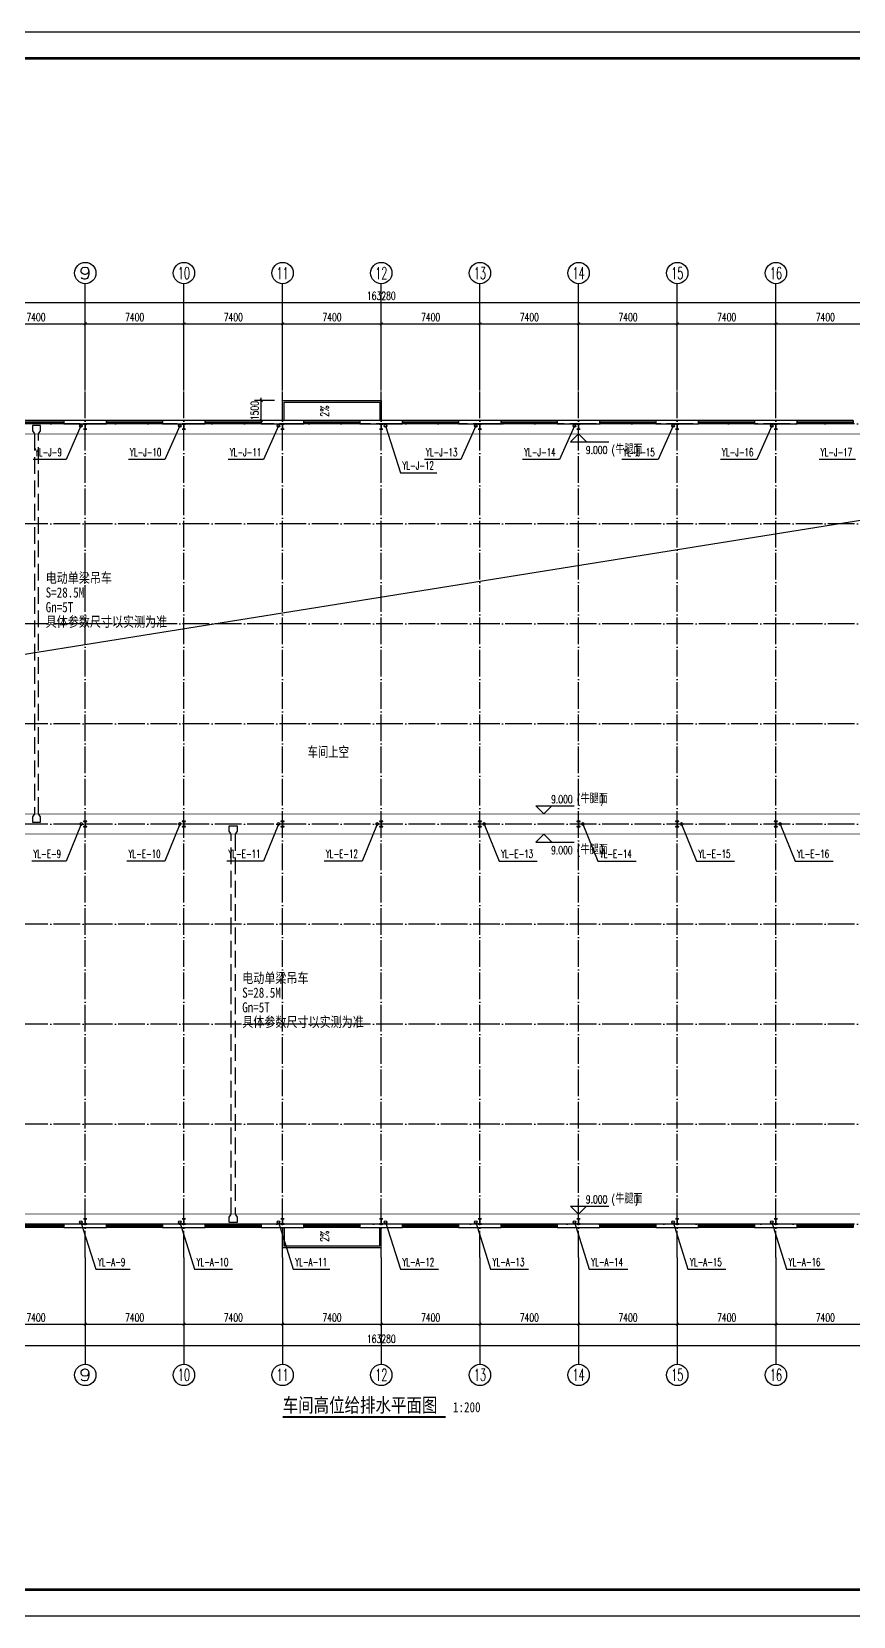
# Model space of a CAD drawing. Extents: x 12811826 to 27008858, y -1172757 to 50528.
# Drawn here: x 13401565 to 13463185, y -442843 to -324043 of the extents above; entities that cross this region are included whole.
import ezdxf
from ezdxf.enums import TextEntityAlignment as Align

# ---------------------------------------------------------------- set-up
doc = ezdxf.new("R2010")
doc.units = 0
doc.header["$LTSCALE"] = 1000
doc.header["$MEASUREMENT"] = 0
doc.linetypes.add('DASH', pattern=[0.35, 0.25, -0.1])
doc.linetypes.add('DOTE', pattern=[2.42, 2, -0.2, 0.02, -0.2])
for name, color, linetype in [('AXIS', 3, 'Continuous'), ('AXIS_TEXT', 7, 'Continuous'), ('COLUMN', 2, 'Continuous'), ('DIM_ELEV', 3, 'Continuous'), ('DIM_SYMB', 3, 'Continuous'), ('DIM_雨水', 3, 'Continuous'), ('DOTE', 8, 'DOTE'), ('PUB_DIM', 3, 'Continuous'), ('PUB_TEXT', 7, 'Continuous'), ('TK', 4, 'Continuous'), ('TWT_TEXT', 7, 'Continuous'), ('VPIPE-雨水', 4, 'Continuous'), ('WALL-PARAPET', 6, 'Continuous'), ('WINDOW', 4, 'Continuous')]:
    doc.layers.add(name, color=color, linetype=linetype)
doc.styles.add('_TCH_AXIS', font='COMPLEX', dxfattribs={"bigfont": 'GBCBIG'})
doc.styles.add('_TCH_DIM', font='SIMPLEX', dxfattribs={"bigfont": 'GBCBIG'})
doc.styles.add('_TCH_DIM_T3', font='SIMPLEX', dxfattribs={"width": 0.705882, "bigfont": 'GBCBIG'})
doc.styles.add('_TWT_SERIAL', font='COMPLEX', dxfattribs={"width": 0.8, "height": 3, "bigfont": 'HZTXT'})
doc.styles.add('COMPLEX', font='COMPLEX')
doc.styles.add('TK-LG-B', font='', dxfattribs={"width": 0.75})
doc.styles.add('YAYA', font='', dxfattribs={"width": 0.8, "height": 1})
doc.styles.add('宋体', font='', dxfattribs={"width": 0.8})
doc.styles.get('TK-LG-B').set_extended_font_data('SimSun')
doc.styles.get('YAYA').set_extended_font_data('SimSun')
doc.styles.get('宋体').set_extended_font_data('SimSun')
doc.dimstyles.new('_TCH_ARCH&&200', dxfattribs={"dimtxt": 595, "dimasz": 200, "dimexe": 500, "dimexo": 600, "dimgap": 200, "dimtad": 1, "dimdec": 0, "dimzin": 0, "dimdsep": 46, "dimtxsty": '_TCH_DIM_T3', "dimblk": 'ARCHTICK', "dimcen": 0.09, "dimclrt": 7, "dimazin": 2, "dimtfac": 1, "dimtdec": 0, "dimtix": 1, "dimtmove": 2, "dimatfit": 3, "dimfxl": 0, "dimtolj": 1, "dimtzin": 0, "dimarcsym": 0})

# ---------------------------------------------------------------- blocks, each defined once
blk = doc.blocks.new('A$C797E1D2B')
at = {"layer": 'COLUMN'}
h = blk.add_hatch(color=256, dxfattribs=at)
h.paths.add_polyline_path([(125, 400), (250, 400), (250, 388), (130, 388), (130, 200), (125, 200)])
h.paths.add_polyline_path([(0, 400), (125, 400), (125, 200), (120, 200), (120, 388), (0, 388)])
h.paths.add_polyline_path([(0, 12), (120, 12), (120, 200), (125, 200), (125, 0), (0, 0)])
h.paths.add_polyline_path([(125, 200), (130, 200), (130, 12), (250, 12), (250, 0), (125, 0)])
blk.add_lwpolyline([(250, 0), (250, 12), (130, 12), (130, 388), (250, 388), (250, 400), (0, 400), (0, 388), (120, 388), (120, 12), (0, 12), (0, 0)], close=True, dxfattribs=at)
blk = doc.blocks.new('GeYuanFrame_31537473', base_point=(20.09, 4.53))
at = {"layer": 'TK'}
blk.add_lwpolyline([(20.09, 4.53), (20.09, 598.53), (1071.09, 598.53), (1071.09, 4.53)], close=True, dxfattribs=at)
at = {"layer": 'TK', "const_width": 1}
blk.add_lwpolyline([(45.09, 588.53), (1061.09, 588.53), (1061.09, 14.53), (45.09, 14.53)], close=True, dxfattribs=at)
blk = doc.blocks.new('$TCHSYS$WIN2D')
for p, q in [((-0.5, 0.5), (0.5, 0.5)), ((-0.5, 0.5), (-0.5, -0.5)), ((0.5, 0.5), (0.5, -0.5)), ((0.5, 0.167), (-0.5, 0.167)), ((0.5, -0.167), (-0.5, -0.167)), ((-0.5, -0.5), (0.5, -0.5))]:
    blk.add_line(p, q)
blk = doc.blocks.new('_AXISO')
blk.add_circle((0, 0), 0.5)
at = {"layer": 'AXIS_TEXT', "style": 'COMPLEX', "width": 1.041667}
blk.add_attdef('A', text='', height=0.56, dxfattribs=at).set_placement((-0.25, -0.28), (0.25, -0.28), align=Align.FIT)
blk = doc.blocks.new('_ArchTick')
at = {"color": 0, "linetype": 'ByBlock', "const_width": 0.4}
blk.add_lwpolyline([(-0.5, -0.5), (0.5, 0.5)], dxfattribs=at)
blk = doc.blocks.new('*D210')
at = {"layer": 'AXIS', "color": 0, "lineweight": -2}
for p, q in [((13346145, -416543), (13346145, -423043)), ((13509425, -416543), (13509425, -423043)), ((13346145, -422543), (13509425, -422543))]:
    blk.add_line(p, q, dxfattribs=at)
at = {"layer": 'Defpoints', "color": 0}
for p in [(13346145, -415943), (13509425, -415943), (13509425, -422543)]:
    blk.add_point(p, dxfattribs=at)
at = {"layer": 'AXIS', "color": 0, "lineweight": -2, "xscale": 200, "yscale": 200, "zscale": 200, "rotation": 180}
blk.add_blockref('_ArchTick', (13346145, -422543), dxfattribs=at)
at = {"layer": 'AXIS', "color": 0, "lineweight": -2, "xscale": 200, "yscale": 200, "zscale": 200}
blk.add_blockref('_ArchTick', (13509425, -422543), dxfattribs=at)
at = {"layer": 'AXIS', "color": 7, "insert": (13427785, -422046), "char_height": 595, "attachment_point": 5, "style": '_TCH_DIM_T3'}
blk.add_mtext('\\A1;163280', dxfattribs=at)
blk = doc.blocks.new('*D219')
at = {"layer": 'AXIS', "color": 0, "lineweight": -2}
for p, q in [((13398185, -416543), (13398185, -421443)), ((13405585, -416543), (13405585, -421443)), ((13398185, -420943), (13405585, -420943))]:
    blk.add_line(p, q, dxfattribs=at)
at = {"layer": 'Defpoints', "color": 0}
for p in [(13398185, -415943), (13405585, -415943), (13405585, -420943)]:
    blk.add_point(p, dxfattribs=at)
at = {"layer": 'AXIS', "color": 0, "lineweight": -2, "xscale": 200, "yscale": 200, "zscale": 200, "rotation": 180}
blk.add_blockref('_ArchTick', (13398185, -420943), dxfattribs=at)
at = {"layer": 'AXIS', "color": 0, "lineweight": -2, "xscale": 200, "yscale": 200, "zscale": 200}
blk.add_blockref('_ArchTick', (13405585, -420943), dxfattribs=at)
at = {"layer": 'AXIS', "color": 7, "insert": (13401885, -420446), "char_height": 595, "attachment_point": 5, "style": '_TCH_DIM_T3'}
blk.add_mtext('\\A1;7400', dxfattribs=at)
blk = doc.blocks.new('*D220')
at = {"layer": 'AXIS', "color": 0, "lineweight": -2}
for p, q in [((13405585, -416543), (13405585, -421443)), ((13412985, -416543), (13412985, -421443)), ((13405585, -420943), (13412985, -420943))]:
    blk.add_line(p, q, dxfattribs=at)
at = {"layer": 'Defpoints', "color": 0}
for p in [(13405585, -415943), (13412985, -415943), (13412985, -420943)]:
    blk.add_point(p, dxfattribs=at)
at = {"layer": 'AXIS', "color": 0, "lineweight": -2, "xscale": 200, "yscale": 200, "zscale": 200, "rotation": 180}
blk.add_blockref('_ArchTick', (13405585, -420943), dxfattribs=at)
at = {"layer": 'AXIS', "color": 0, "lineweight": -2, "xscale": 200, "yscale": 200, "zscale": 200}
blk.add_blockref('_ArchTick', (13412985, -420943), dxfattribs=at)
at = {"layer": 'AXIS', "color": 7, "insert": (13409285, -420446), "char_height": 595, "attachment_point": 5, "style": '_TCH_DIM_T3'}
blk.add_mtext('\\A1;7400', dxfattribs=at)
blk = doc.blocks.new('*D221')
at = {"layer": 'AXIS', "color": 0, "lineweight": -2}
for p, q in [((13412985, -416543), (13412985, -421443)), ((13420385, -416543), (13420385, -421443)), ((13412985, -420943), (13420385, -420943))]:
    blk.add_line(p, q, dxfattribs=at)
at = {"layer": 'Defpoints', "color": 0}
for p in [(13412985, -415943), (13420385, -415943), (13420385, -420943)]:
    blk.add_point(p, dxfattribs=at)
at = {"layer": 'AXIS', "color": 0, "lineweight": -2, "xscale": 200, "yscale": 200, "zscale": 200, "rotation": 180}
blk.add_blockref('_ArchTick', (13412985, -420943), dxfattribs=at)
at = {"layer": 'AXIS', "color": 0, "lineweight": -2, "xscale": 200, "yscale": 200, "zscale": 200}
blk.add_blockref('_ArchTick', (13420385, -420943), dxfattribs=at)
at = {"layer": 'AXIS', "color": 7, "insert": (13416685, -420446), "char_height": 595, "attachment_point": 5, "style": '_TCH_DIM_T3'}
blk.add_mtext('\\A1;7400', dxfattribs=at)
blk = doc.blocks.new('*D222')
at = {"layer": 'AXIS', "color": 0, "lineweight": -2}
for p, q in [((13420385, -416543), (13420385, -421443)), ((13427785, -416543), (13427785, -421443)), ((13420385, -420943), (13427785, -420943))]:
    blk.add_line(p, q, dxfattribs=at)
at = {"layer": 'Defpoints', "color": 0}
for p in [(13420385, -415943), (13427785, -415943), (13427785, -420943)]:
    blk.add_point(p, dxfattribs=at)
at = {"layer": 'AXIS', "color": 0, "lineweight": -2, "xscale": 200, "yscale": 200, "zscale": 200, "rotation": 180}
blk.add_blockref('_ArchTick', (13420385, -420943), dxfattribs=at)
at = {"layer": 'AXIS', "color": 0, "lineweight": -2, "xscale": 200, "yscale": 200, "zscale": 200}
blk.add_blockref('_ArchTick', (13427785, -420943), dxfattribs=at)
at = {"layer": 'AXIS', "color": 7, "insert": (13424085, -420446), "char_height": 595, "attachment_point": 5, "style": '_TCH_DIM_T3'}
blk.add_mtext('\\A1;7400', dxfattribs=at)
blk = doc.blocks.new('*D223')
at = {"layer": 'AXIS', "color": 0, "lineweight": -2}
for p, q in [((13427785, -416543), (13427785, -421443)), ((13435185, -416543), (13435185, -421443)), ((13427785, -420943), (13435185, -420943))]:
    blk.add_line(p, q, dxfattribs=at)
at = {"layer": 'Defpoints', "color": 0}
for p in [(13427785, -415943), (13435185, -415943), (13435185, -420943)]:
    blk.add_point(p, dxfattribs=at)
at = {"layer": 'AXIS', "color": 0, "lineweight": -2, "xscale": 200, "yscale": 200, "zscale": 200, "rotation": 180}
blk.add_blockref('_ArchTick', (13427785, -420943), dxfattribs=at)
at = {"layer": 'AXIS', "color": 0, "lineweight": -2, "xscale": 200, "yscale": 200, "zscale": 200}
blk.add_blockref('_ArchTick', (13435185, -420943), dxfattribs=at)
at = {"layer": 'AXIS', "color": 7, "insert": (13431485, -420446), "char_height": 595, "attachment_point": 5, "style": '_TCH_DIM_T3'}
blk.add_mtext('\\A1;7400', dxfattribs=at)
blk = doc.blocks.new('*D224')
at = {"layer": 'AXIS', "color": 0, "lineweight": -2}
for p, q in [((13435185, -416543), (13435185, -421443)), ((13442585, -416543), (13442585, -421443)), ((13435185, -420943), (13442585, -420943))]:
    blk.add_line(p, q, dxfattribs=at)
at = {"layer": 'Defpoints', "color": 0}
for p in [(13435185, -415943), (13442585, -415943), (13442585, -420943)]:
    blk.add_point(p, dxfattribs=at)
at = {"layer": 'AXIS', "color": 0, "lineweight": -2, "xscale": 200, "yscale": 200, "zscale": 200, "rotation": 180}
blk.add_blockref('_ArchTick', (13435185, -420943), dxfattribs=at)
at = {"layer": 'AXIS', "color": 0, "lineweight": -2, "xscale": 200, "yscale": 200, "zscale": 200}
blk.add_blockref('_ArchTick', (13442585, -420943), dxfattribs=at)
at = {"layer": 'AXIS', "color": 7, "insert": (13438885, -420446), "char_height": 595, "attachment_point": 5, "style": '_TCH_DIM_T3'}
blk.add_mtext('\\A1;7400', dxfattribs=at)
blk = doc.blocks.new('*D225')
at = {"layer": 'AXIS', "color": 0, "lineweight": -2}
for p, q in [((13442585, -416543), (13442585, -421443)), ((13449985, -416543), (13449985, -421443)), ((13442585, -420943), (13449985, -420943))]:
    blk.add_line(p, q, dxfattribs=at)
at = {"layer": 'Defpoints', "color": 0}
for p in [(13442585, -415943), (13449985, -415943), (13449985, -420943)]:
    blk.add_point(p, dxfattribs=at)
at = {"layer": 'AXIS', "color": 0, "lineweight": -2, "xscale": 200, "yscale": 200, "zscale": 200, "rotation": 180}
blk.add_blockref('_ArchTick', (13442585, -420943), dxfattribs=at)
at = {"layer": 'AXIS', "color": 0, "lineweight": -2, "xscale": 200, "yscale": 200, "zscale": 200}
blk.add_blockref('_ArchTick', (13449985, -420943), dxfattribs=at)
at = {"layer": 'AXIS', "color": 7, "insert": (13446285, -420446), "char_height": 595, "attachment_point": 5, "style": '_TCH_DIM_T3'}
blk.add_mtext('\\A1;7400', dxfattribs=at)
blk = doc.blocks.new('*D226')
at = {"layer": 'AXIS', "color": 0, "lineweight": -2}
for p, q in [((13449985, -416543), (13449985, -421443)), ((13457385, -416543), (13457385, -421443)), ((13449985, -420943), (13457385, -420943))]:
    blk.add_line(p, q, dxfattribs=at)
at = {"layer": 'Defpoints', "color": 0}
for p in [(13449985, -415943), (13457385, -415943), (13457385, -420943)]:
    blk.add_point(p, dxfattribs=at)
at = {"layer": 'AXIS', "color": 0, "lineweight": -2, "xscale": 200, "yscale": 200, "zscale": 200, "rotation": 180}
blk.add_blockref('_ArchTick', (13449985, -420943), dxfattribs=at)
at = {"layer": 'AXIS', "color": 0, "lineweight": -2, "xscale": 200, "yscale": 200, "zscale": 200}
blk.add_blockref('_ArchTick', (13457385, -420943), dxfattribs=at)
at = {"layer": 'AXIS', "color": 7, "insert": (13453685, -420446), "char_height": 595, "attachment_point": 5, "style": '_TCH_DIM_T3'}
blk.add_mtext('\\A1;7400', dxfattribs=at)
blk = doc.blocks.new('*D227')
at = {"layer": 'AXIS', "color": 0, "lineweight": -2}
for p, q in [((13457385, -416543), (13457385, -421443)), ((13464785, -416543), (13464785, -421443)), ((13457385, -420943), (13464785, -420943))]:
    blk.add_line(p, q, dxfattribs=at)
at = {"layer": 'Defpoints', "color": 0}
for p in [(13457385, -415943), (13464785, -415943), (13464785, -420943)]:
    blk.add_point(p, dxfattribs=at)
at = {"layer": 'AXIS', "color": 0, "lineweight": -2, "xscale": 200, "yscale": 200, "zscale": 200, "rotation": 180}
blk.add_blockref('_ArchTick', (13457385, -420943), dxfattribs=at)
at = {"layer": 'AXIS', "color": 0, "lineweight": -2, "xscale": 200, "yscale": 200, "zscale": 200}
blk.add_blockref('_ArchTick', (13464785, -420943), dxfattribs=at)
at = {"layer": 'AXIS', "color": 7, "insert": (13461085, -420446), "char_height": 595, "attachment_point": 5, "style": '_TCH_DIM_T3'}
blk.add_mtext('\\A1;7400', dxfattribs=at)
blk = doc.blocks.new('*D246')
at = {"layer": 'AXIS', "color": 0, "lineweight": -2}
for p, q in [((13346145, -350343), (13346145, -343843)), ((13346145, -344343), (13509425, -344343)), ((13509425, -350343), (13509425, -343843))]:
    blk.add_line(p, q, dxfattribs=at)
at = {"layer": 'Defpoints', "color": 0}
for p in [(13509425, -344343), (13346145, -350943), (13509425, -350943)]:
    blk.add_point(p, dxfattribs=at)
at = {"layer": 'AXIS', "color": 0, "lineweight": -2, "xscale": 200, "yscale": 200, "zscale": 200, "rotation": 180}
blk.add_blockref('_ArchTick', (13346145, -344343), dxfattribs=at)
at = {"layer": 'AXIS', "color": 0, "lineweight": -2, "xscale": 200, "yscale": 200, "zscale": 200}
blk.add_blockref('_ArchTick', (13509425, -344343), dxfattribs=at)
at = {"layer": 'AXIS', "color": 7, "insert": (13427785, -343846), "char_height": 595, "attachment_point": 5, "style": '_TCH_DIM_T3'}
blk.add_mtext('\\A1;163280', dxfattribs=at)
blk = doc.blocks.new('*D255')
at = {"layer": 'AXIS', "color": 0, "lineweight": -2}
for p, q in [((13398185, -350343), (13398185, -345443)), ((13405585, -350343), (13405585, -345443)), ((13398185, -345943), (13405585, -345943))]:
    blk.add_line(p, q, dxfattribs=at)
at = {"layer": 'Defpoints', "color": 0}
for p in [(13405585, -345943), (13398185, -350943), (13405585, -350943)]:
    blk.add_point(p, dxfattribs=at)
at = {"layer": 'AXIS', "color": 0, "lineweight": -2, "xscale": 200, "yscale": 200, "zscale": 200, "rotation": 180}
blk.add_blockref('_ArchTick', (13398185, -345943), dxfattribs=at)
at = {"layer": 'AXIS', "color": 0, "lineweight": -2, "xscale": 200, "yscale": 200, "zscale": 200}
blk.add_blockref('_ArchTick', (13405585, -345943), dxfattribs=at)
at = {"layer": 'AXIS', "color": 7, "insert": (13401885, -345446), "char_height": 595, "attachment_point": 5, "style": '_TCH_DIM_T3'}
blk.add_mtext('\\A1;7400', dxfattribs=at)
blk = doc.blocks.new('*D256')
at = {"layer": 'AXIS', "color": 0, "lineweight": -2}
for p, q in [((13405585, -350343), (13405585, -345443)), ((13412985, -350343), (13412985, -345443)), ((13405585, -345943), (13412985, -345943))]:
    blk.add_line(p, q, dxfattribs=at)
at = {"layer": 'Defpoints', "color": 0}
for p in [(13412985, -345943), (13405585, -350943), (13412985, -350943)]:
    blk.add_point(p, dxfattribs=at)
at = {"layer": 'AXIS', "color": 0, "lineweight": -2, "xscale": 200, "yscale": 200, "zscale": 200, "rotation": 180}
blk.add_blockref('_ArchTick', (13405585, -345943), dxfattribs=at)
at = {"layer": 'AXIS', "color": 0, "lineweight": -2, "xscale": 200, "yscale": 200, "zscale": 200}
blk.add_blockref('_ArchTick', (13412985, -345943), dxfattribs=at)
at = {"layer": 'AXIS', "color": 7, "insert": (13409285, -345446), "char_height": 595, "attachment_point": 5, "style": '_TCH_DIM_T3'}
blk.add_mtext('\\A1;7400', dxfattribs=at)
blk = doc.blocks.new('*D257')
at = {"layer": 'AXIS', "color": 0, "lineweight": -2}
for p, q in [((13412985, -350343), (13412985, -345443)), ((13420385, -350343), (13420385, -345443)), ((13412985, -345943), (13420385, -345943))]:
    blk.add_line(p, q, dxfattribs=at)
at = {"layer": 'Defpoints', "color": 0}
for p in [(13420385, -345943), (13412985, -350943), (13420385, -350943)]:
    blk.add_point(p, dxfattribs=at)
at = {"layer": 'AXIS', "color": 0, "lineweight": -2, "xscale": 200, "yscale": 200, "zscale": 200, "rotation": 180}
blk.add_blockref('_ArchTick', (13412985, -345943), dxfattribs=at)
at = {"layer": 'AXIS', "color": 0, "lineweight": -2, "xscale": 200, "yscale": 200, "zscale": 200}
blk.add_blockref('_ArchTick', (13420385, -345943), dxfattribs=at)
at = {"layer": 'AXIS', "color": 7, "insert": (13416685, -345446), "char_height": 595, "attachment_point": 5, "style": '_TCH_DIM_T3'}
blk.add_mtext('\\A1;7400', dxfattribs=at)
blk = doc.blocks.new('*D258')
at = {"layer": 'AXIS', "color": 0, "lineweight": -2}
for p, q in [((13420385, -350343), (13420385, -345443)), ((13427785, -350343), (13427785, -345443)), ((13420385, -345943), (13427785, -345943))]:
    blk.add_line(p, q, dxfattribs=at)
at = {"layer": 'Defpoints', "color": 0}
for p in [(13427785, -345943), (13420385, -350943), (13427785, -350943)]:
    blk.add_point(p, dxfattribs=at)
at = {"layer": 'AXIS', "color": 0, "lineweight": -2, "xscale": 200, "yscale": 200, "zscale": 200, "rotation": 180}
blk.add_blockref('_ArchTick', (13420385, -345943), dxfattribs=at)
at = {"layer": 'AXIS', "color": 0, "lineweight": -2, "xscale": 200, "yscale": 200, "zscale": 200}
blk.add_blockref('_ArchTick', (13427785, -345943), dxfattribs=at)
at = {"layer": 'AXIS', "color": 7, "insert": (13424085, -345446), "char_height": 595, "attachment_point": 5, "style": '_TCH_DIM_T3'}
blk.add_mtext('\\A1;7400', dxfattribs=at)
blk = doc.blocks.new('*D259')
at = {"layer": 'AXIS', "color": 0, "lineweight": -2}
for p, q in [((13427785, -350343), (13427785, -345443)), ((13435185, -350343), (13435185, -345443)), ((13427785, -345943), (13435185, -345943))]:
    blk.add_line(p, q, dxfattribs=at)
at = {"layer": 'Defpoints', "color": 0}
for p in [(13435185, -345943), (13427785, -350943), (13435185, -350943)]:
    blk.add_point(p, dxfattribs=at)
at = {"layer": 'AXIS', "color": 0, "lineweight": -2, "xscale": 200, "yscale": 200, "zscale": 200, "rotation": 180}
blk.add_blockref('_ArchTick', (13427785, -345943), dxfattribs=at)
at = {"layer": 'AXIS', "color": 0, "lineweight": -2, "xscale": 200, "yscale": 200, "zscale": 200}
blk.add_blockref('_ArchTick', (13435185, -345943), dxfattribs=at)
at = {"layer": 'AXIS', "color": 7, "insert": (13431485, -345446), "char_height": 595, "attachment_point": 5, "style": '_TCH_DIM_T3'}
blk.add_mtext('\\A1;7400', dxfattribs=at)
blk = doc.blocks.new('*D260')
at = {"layer": 'AXIS', "color": 0, "lineweight": -2}
for p, q in [((13435185, -350343), (13435185, -345443)), ((13442585, -350343), (13442585, -345443)), ((13435185, -345943), (13442585, -345943))]:
    blk.add_line(p, q, dxfattribs=at)
at = {"layer": 'Defpoints', "color": 0}
for p in [(13442585, -345943), (13435185, -350943), (13442585, -350943)]:
    blk.add_point(p, dxfattribs=at)
at = {"layer": 'AXIS', "color": 0, "lineweight": -2, "xscale": 200, "yscale": 200, "zscale": 200, "rotation": 180}
blk.add_blockref('_ArchTick', (13435185, -345943), dxfattribs=at)
at = {"layer": 'AXIS', "color": 0, "lineweight": -2, "xscale": 200, "yscale": 200, "zscale": 200}
blk.add_blockref('_ArchTick', (13442585, -345943), dxfattribs=at)
at = {"layer": 'AXIS', "color": 7, "insert": (13438885, -345446), "char_height": 595, "attachment_point": 5, "style": '_TCH_DIM_T3'}
blk.add_mtext('\\A1;7400', dxfattribs=at)
blk = doc.blocks.new('*D261')
at = {"layer": 'AXIS', "color": 0, "lineweight": -2}
for p, q in [((13442585, -350343), (13442585, -345443)), ((13449985, -350343), (13449985, -345443)), ((13442585, -345943), (13449985, -345943))]:
    blk.add_line(p, q, dxfattribs=at)
at = {"layer": 'Defpoints', "color": 0}
for p in [(13449985, -345943), (13442585, -350943), (13449985, -350943)]:
    blk.add_point(p, dxfattribs=at)
at = {"layer": 'AXIS', "color": 0, "lineweight": -2, "xscale": 200, "yscale": 200, "zscale": 200, "rotation": 180}
blk.add_blockref('_ArchTick', (13442585, -345943), dxfattribs=at)
at = {"layer": 'AXIS', "color": 0, "lineweight": -2, "xscale": 200, "yscale": 200, "zscale": 200}
blk.add_blockref('_ArchTick', (13449985, -345943), dxfattribs=at)
at = {"layer": 'AXIS', "color": 7, "insert": (13446285, -345446), "char_height": 595, "attachment_point": 5, "style": '_TCH_DIM_T3'}
blk.add_mtext('\\A1;7400', dxfattribs=at)
blk = doc.blocks.new('*D262')
at = {"layer": 'AXIS', "color": 0, "lineweight": -2}
for p, q in [((13449985, -350343), (13449985, -345443)), ((13457385, -350343), (13457385, -345443)), ((13449985, -345943), (13457385, -345943))]:
    blk.add_line(p, q, dxfattribs=at)
at = {"layer": 'Defpoints', "color": 0}
for p in [(13457385, -345943), (13449985, -350943), (13457385, -350943)]:
    blk.add_point(p, dxfattribs=at)
at = {"layer": 'AXIS', "color": 0, "lineweight": -2, "xscale": 200, "yscale": 200, "zscale": 200, "rotation": 180}
blk.add_blockref('_ArchTick', (13449985, -345943), dxfattribs=at)
at = {"layer": 'AXIS', "color": 0, "lineweight": -2, "xscale": 200, "yscale": 200, "zscale": 200}
blk.add_blockref('_ArchTick', (13457385, -345943), dxfattribs=at)
at = {"layer": 'AXIS', "color": 7, "insert": (13453685, -345446), "char_height": 595, "attachment_point": 5, "style": '_TCH_DIM_T3'}
blk.add_mtext('\\A1;7400', dxfattribs=at)
blk = doc.blocks.new('*D263')
at = {"layer": 'AXIS', "color": 0, "lineweight": -2}
for p, q in [((13457385, -350343), (13457385, -345443)), ((13464785, -350343), (13464785, -345443)), ((13457385, -345943), (13464785, -345943))]:
    blk.add_line(p, q, dxfattribs=at)
at = {"layer": 'Defpoints', "color": 0}
for p in [(13464785, -345943), (13457385, -350943), (13464785, -350943)]:
    blk.add_point(p, dxfattribs=at)
at = {"layer": 'AXIS', "color": 0, "lineweight": -2, "xscale": 200, "yscale": 200, "zscale": 200, "rotation": 180}
blk.add_blockref('_ArchTick', (13457385, -345943), dxfattribs=at)
at = {"layer": 'AXIS', "color": 0, "lineweight": -2, "xscale": 200, "yscale": 200, "zscale": 200}
blk.add_blockref('_ArchTick', (13464785, -345943), dxfattribs=at)
at = {"layer": 'AXIS', "color": 7, "insert": (13461085, -345446), "char_height": 595, "attachment_point": 5, "style": '_TCH_DIM_T3'}
blk.add_mtext('\\A1;7400', dxfattribs=at)
blk = doc.blocks.new('*D362')
at = {"layer": 'Defpoints', "color": 0}
for p in [(13418785, -351703), (13420385, -351703), (13420385, -353203)]:
    blk.add_point(p, dxfattribs=at)
at = {"layer": 'PUB_DIM', "color": 0, "lineweight": -2}
for p, q in [((13418785, -351703), (13418785, -351503)), ((13419785, -351703), (13418285, -351703)), ((13418785, -353203), (13418785, -351703)), ((13419785, -353203), (13418285, -353203)), ((13418785, -353203), (13418785, -353403))]:
    blk.add_line(p, q, dxfattribs=at)
at = {"layer": 'PUB_DIM', "color": 0, "lineweight": -2, "xscale": 200, "yscale": 200, "zscale": 200}
for p, rotation in [((13418785, -351703), 270), ((13418785, -353203), 90)]:
    blk.add_blockref('_ArchTick', p, dxfattribs=dict(at, rotation=rotation))
at = {"layer": 'PUB_DIM', "color": 7, "insert": (13418287, -352453), "char_height": 595, "attachment_point": 5, "rotation": 90, "style": '_TCH_DIM_T3'}
blk.add_mtext('\\A1;1500', dxfattribs=at)

msp = doc.modelspace()

# ---------------------------------------------------------------- linework, layer by layer
at = {"ltscale": 0.5}
for points in [[(13420384.8, -353203.1), (13420384.8, -351703.1), (13427784.8, -351703.1), (13427784.8, -353203.1)], [(13420504.8, -353203.1), (13420504.8, -351823.1), (13427664.8, -351823.1), (13427664.8, -353203.1)], [(13420384.8, -413683.1), (13420384.8, -415183.1), (13427784.8, -415183.1), (13427784.8, -413683.1)], [(13420504.8, -413683.1), (13420504.8, -415063.1), (13427664.8, -415063.1), (13427664.8, -413683.1)]]:
    msp.add_lwpolyline(points, dxfattribs=at)
at = {"color": 8, "ltscale": 0.5}
msp.add_lwpolyline([(13508934.8, -353443.1), (13368584.8, -375943.1), (13346384.8, -413043.1)], dxfattribs=at)
at = {"color": 8, "linetype": 'DASH', "ltscale": 5}
for points in [[(13402073, -354193.1), (13402223, -353977.4), (13402223, -353577.4), (13401623, -353577.4), (13401623, -353977.4), (13401773, -354193.1), (13401773, -382693.1), (13401623, -382908.7), (13401623, -383308.7), (13402223, -383308.7), (13402223, -382908.7), (13402073, -382693.1)], [(13416813.7, -412693.1), (13416963.7, -412908.7), (13416963.7, -413308.7), (13416363.7, -413308.7), (13416363.7, -412908.7), (13416513.7, -412693.1), (13416513.7, -384193.1), (13416363.7, -383977.4), (13416363.7, -383577.4), (13416963.7, -383577.4), (13416963.7, -383977.4), (13416813.7, -384193.1)]]:
    msp.add_lwpolyline(points, close=True, dxfattribs=at)
at = {"color": 8, "linetype": 'DASH', "ltscale": 2, "const_width": 50}
for points in [[(13509184.8, -354193.1), (13346384.8, -354193.1)], [(13509184.8, -382693.1), (13346384.8, -382693.1)], [(13509184.8, -384193.1), (13346384.8, -384193.1)], [(13509184.8, -412693.1), (13346384.8, -412693.1)]]:
    msp.add_lwpolyline(points, dxfattribs=at)
at = {"layer": 'AXIS'}
for p, q in [((13405584.8, -350943.1), (13405584.8, -342943.1)), ((13412984.8, -350943.1), (13412984.8, -342943.1)), ((13420384.8, -350943.1), (13420384.8, -342943.1)), ((13427784.8, -350943.1), (13427784.8, -342943.1)), ((13435184.8, -350943.1), (13435184.8, -342943.1)), ((13442584.8, -350943.1), (13442584.8, -342943.1)), ((13449984.8, -350943.1), (13449984.8, -342943.1)), ((13457384.8, -350943.1), (13457384.8, -342943.1)), ((13405584.8, -415943.1), (13405584.8, -423943.1)), ((13412984.8, -415943.1), (13412984.8, -423943.1)), ((13420384.8, -415943.1), (13420384.8, -423943.1)), ((13427784.8, -415943.1), (13427784.8, -423943.1)), ((13435184.8, -415943.1), (13435184.8, -423943.1)), ((13442584.8, -415943.1), (13442584.8, -423943.1)), ((13449984.8, -415943.1), (13449984.8, -423943.1)), ((13457384.8, -415943.1), (13457384.8, -423943.1))]:
    msp.add_line(p, q, dxfattribs=at)
at = {"layer": 'DIM_ELEV'}
for p, q in [((13442584.8, -354193.1), (13441984.8, -354793.1)), ((13441984.8, -354793.1), (13444861.8, -354793.1)), ((13442584.8, -354193.1), (13443184.8, -354793.1)), ((13439980.9, -382693.1), (13439380.9, -382093.1)), ((13439380.9, -382093.1), (13442257.9, -382093.1)), ((13439980.9, -382693.1), (13440580.9, -382093.1)), ((13439980.9, -384193.1), (13439380.9, -384793.1)), ((13439380.9, -384793.1), (13442257.9, -384793.1)), ((13439980.9, -384193.1), (13440580.9, -384793.1)), ((13442584.8, -412693.1), (13441984.8, -412093.1)), ((13441984.8, -412093.1), (13444861.8, -412093.1)), ((13442584.8, -412693.1), (13443184.8, -412093.1))]:
    msp.add_line(p, q, dxfattribs=at)
at = {"layer": 'DIM_SYMB'}
for points in [[(13424084.8, -353063.1, 0, 0, 0), (13424084.8, -352413.1, 120, 0, 0), (13424084.8, -351963.1, 0, 0, 0)], [(13424084.8, -413823.1, 0, 0, 0), (13424084.8, -414473.1, 120, 0, 0), (13424084.8, -414923.1, 0, 0, 0)]]:
    msp.add_lwpolyline(points, format="xyseb", dxfattribs=at)
at = {"layer": 'DIM_SYMB', "const_width": 140}
msp.add_lwpolyline([(13420387, -427893.4), (13432604.2, -427893.4)], dxfattribs=at)
at = {"layer": 'DIM_雨水'}
for p, q in [((13405263.7, -353587.1), (13404153.6, -356115.5)), ((13412665.3, -353587.1), (13411555.2, -356115.5)), ((13420065.3, -353587.1), (13418955.2, -356115.5)), ((13428104.4, -353587.1), (13429214.5, -357109.3)), ((13434865.3, -353587.1), (13433755.2, -356115.5)), ((13442265.3, -353587.1), (13441155.2, -356115.5)), ((13449665.3, -353587.1), (13448555.2, -356115.5)), ((13457065.3, -353587.1), (13455955.2, -356115.5)), ((13404153.6, -356115.5), (13401683.3, -356115.5)), ((13411555.2, -356115.5), (13408814.4, -356115.5)), ((13418955.2, -356115.5), (13416305, -356115.5)), ((13433755.2, -356115.5), (13431014.4, -356115.5)), ((13441155.2, -356115.5), (13438378, -356115.5)), ((13448555.2, -356115.5), (13445814.4, -356115.5)), ((13455955.2, -356115.5), (13453214.4, -356115.5)), ((13463355.2, -356115.5), (13460614.4, -356115.5)), ((13429214.5, -357109.3), (13431955.3, -357109.3)), ((13405265.3, -383443.1, 3000), (13404155.2, -386220.2, 3000)), ((13412665.3, -383443.1), (13411555.2, -386220.2)), ((13420065.3, -383443.1), (13418955.2, -386220.2)), ((13427465.3, -383443.1), (13426355.2, -386220.2)), ((13435504.4, -383443.1), (13436614.5, -386220.2)), ((13442904.4, -383443.1, 3000), (13444014.5, -386220.2, 3000)), ((13450304.4, -383443.1, 3000), (13451414.5, -386220.2, 3000)), ((13457704.4, -383443.1, 3000), (13458814.5, -386220.2, 3000)), ((13404155.2, -386220.2, 3000), (13401577.2, -386220.2, 3000)), ((13411555.2, -386220.2), (13408705.2, -386220.2)), ((13418955.2, -386220.2), (13416196.2, -386220.2)), ((13426355.2, -386220.2), (13423505.2, -386220.2)), ((13436614.5, -386220.2), (13439464.5, -386220.2)), ((13444014.5, -386220.2, 3000), (13446901, -386220.2, 3000)), ((13451414.5, -386220.2, 3000), (13454264.5, -386220.2, 3000)), ((13458814.5, -386220.2, 3000), (13461664.5, -386220.2, 3000)), ((13405263.7, -413299, 3000), (13406373.8, -416821.2, 3000)), ((13412665.3, -413299, 3000), (13413775.4, -416821.2, 3000)), ((13420065.3, -413299, 3000), (13421175.4, -416821.2, 3000)), ((13428104.4, -413299, 3000), (13429214.5, -416821.2, 3000)), ((13434865.3, -413299, 3000), (13435975.4, -416821.2, 3000)), ((13442265.3, -413299, 3000), (13443375.4, -416821.2, 3000)), ((13449665.3, -413299, 3000), (13450775.4, -416821.2, 3000)), ((13457065.3, -413299, 3000), (13458175.4, -416821.2, 3000)), ((13406373.8, -416821.2, 3000), (13408951.8, -416821.2, 3000)), ((13413775.4, -416821.2, 3000), (13416625.5, -416821.2, 3000)), ((13421175.4, -416821.2, 3000), (13423934.4, -416821.2, 3000)), ((13429214.5, -416821.2, 3000), (13432064.5, -416821.2, 3000)), ((13435975.4, -416821.2, 3000), (13438825.5, -416821.2, 3000)), ((13443375.4, -416821.2, 3000), (13446262, -416821.2, 3000)), ((13450775.4, -416821.2, 3000), (13453625.5, -416821.2, 3000)), ((13458175.4, -416821.2, 3000), (13461025.5, -416821.2, 3000))]:
    msp.add_line(p, q, dxfattribs=at)
at = {"layer": 'DOTE'}
for p, q in [((13405584.8, -415943.1), (13405584.8, -350943.1)), ((13412984.8, -415943.1), (13412984.8, -350943.1)), ((13420384.8, -415943.1), (13420384.8, -350943.1)), ((13427784.8, -415943.1), (13427784.8, -350943.1)), ((13435184.8, -415943.1), (13435184.8, -350943.1)), ((13442584.8, -415943.1), (13442584.8, -350943.1)), ((13449984.8, -415943.1), (13449984.8, -350943.1)), ((13457384.8, -415943.1), (13457384.8, -350943.1)), ((13511684.8, -353443.1), (13343884.8, -353443.1)), ((13511684.8, -360943.1), (13343884.8, -360943.1)), ((13511684.8, -368443.1), (13343884.8, -368443.1)), ((13511684.8, -375943.1), (13343884.8, -375943.1)), ((13511684.8, -383443.1), (13343884.8, -383443.1)), ((13511684.8, -390943.1), (13343884.8, -390943.1)), ((13511684.8, -398443.1), (13343884.8, -398443.1)), ((13511684.8, -405943.1), (13343884.8, -405943.1)), ((13511684.8, -413443.1), (13343884.8, -413443.1))]:
    msp.add_line(p, q, dxfattribs=at)
at = {"layer": 'VPIPE-雨水', "linetype": 'Continuous'}
for centre in [(13405263.7, -353587.1), (13412665.3, -353587.1), (13420065.3, -353587.1), (13428104.4, -353587.1), (13434865.3, -353587.1), (13442265.3, -353587.1), (13449665.3, -353587.1), (13457065.3, -353587.1), (13405265.3, -383443.1), (13412665.3, -383443.1), (13420065.3, -383443.1), (13427465.3, -383443.1), (13435504.4, -383443.1), (13442904.4, -383443.1), (13450304.4, -383443.1), (13457704.4, -383443.1), (13405263.7, -413299), (13412665.3, -413299), (13420065.3, -413299), (13428104.4, -413299), (13434865.3, -413299), (13442265.3, -413299), (13449665.3, -413299), (13457065.3, -413299)]:
    msp.add_circle(centre, 100, dxfattribs=at)
at = {"layer": 'WALL-PARAPET'}
for p, q in [((13407184.8, -353203.1), (13403984.8, -353203.1)), ((13403984.8, -353203.1), (13403984.8, -353443.1)), ((13403984.8, -353443.1), (13407184.8, -353443.1)), ((13407184.8, -353443.1), (13407184.8, -353203.1)), ((13414584.8, -353203.1), (13411384.8, -353203.1)), ((13411384.8, -353203.1), (13411384.8, -353443.1)), ((13411384.8, -353443.1), (13414584.8, -353443.1)), ((13414584.8, -353443.1), (13414584.8, -353203.1)), ((13421984.8, -353203.1), (13418784.8, -353203.1)), ((13418784.8, -353203.1), (13418784.8, -353443.1)), ((13418784.8, -353443.1), (13421984.8, -353443.1)), ((13421984.8, -353443.1), (13421984.8, -353203.1)), ((13429384.8, -353203.1), (13426184.8, -353203.1)), ((13426184.8, -353203.1), (13426184.8, -353443.1)), ((13426184.8, -353443.1), (13429384.8, -353443.1)), ((13429384.8, -353443.1), (13429384.8, -353203.1)), ((13436784.8, -353203.1), (13433584.8, -353203.1)), ((13433584.8, -353203.1), (13433584.8, -353443.1)), ((13433584.8, -353443.1), (13436784.8, -353443.1)), ((13436784.8, -353443.1), (13436784.8, -353203.1)), ((13444184.8, -353203.1), (13440984.8, -353203.1)), ((13440984.8, -353203.1), (13440984.8, -353443.1)), ((13440984.8, -353443.1), (13444184.8, -353443.1)), ((13444184.8, -353443.1), (13444184.8, -353203.1)), ((13451584.8, -353203.1), (13448384.8, -353203.1)), ((13448384.8, -353203.1), (13448384.8, -353443.1)), ((13448384.8, -353443.1), (13451584.8, -353443.1)), ((13451584.8, -353443.1), (13451584.8, -353203.1)), ((13458984.8, -353203.1), (13455784.8, -353203.1)), ((13455784.8, -353203.1), (13455784.8, -353443.1)), ((13455784.8, -353443.1), (13458984.8, -353443.1)), ((13458984.8, -353443.1), (13458984.8, -353203.1)), ((13407184.8, -413443.1), (13403984.8, -413443.1)), ((13403984.8, -413443.1), (13403984.8, -413683.1)), ((13403984.8, -413683.1), (13407184.8, -413683.1)), ((13407184.8, -413683.1), (13407184.8, -413443.1)), ((13414584.8, -413443.1), (13411384.8, -413443.1)), ((13411384.8, -413443.1), (13411384.8, -413683.1)), ((13411384.8, -413683.1), (13414584.8, -413683.1)), ((13414584.8, -413683.1), (13414584.8, -413443.1)), ((13421984.8, -413443.1), (13418784.8, -413443.1)), ((13418784.8, -413443.1), (13418784.8, -413683.1)), ((13418784.8, -413683.1), (13421984.8, -413683.1)), ((13421984.8, -413683.1), (13421984.8, -413443.1)), ((13429384.8, -413443.1), (13426184.8, -413443.1)), ((13426184.8, -413443.1), (13426184.8, -413683.1)), ((13426184.8, -413683.1), (13429384.8, -413683.1)), ((13429384.8, -413683.1), (13429384.8, -413443.1)), ((13436784.8, -413443.1), (13433584.8, -413443.1)), ((13433584.8, -413443.1), (13433584.8, -413683.1)), ((13433584.8, -413683.1), (13436784.8, -413683.1)), ((13436784.8, -413683.1), (13436784.8, -413443.1)), ((13444184.8, -413443.1), (13440984.8, -413443.1)), ((13440984.8, -413443.1), (13440984.8, -413683.1)), ((13440984.8, -413683.1), (13444184.8, -413683.1)), ((13444184.8, -413683.1), (13444184.8, -413443.1)), ((13451584.8, -413443.1), (13448384.8, -413443.1)), ((13448384.8, -413443.1), (13448384.8, -413683.1)), ((13448384.8, -413683.1), (13451584.8, -413683.1)), ((13451584.8, -413683.1), (13451584.8, -413443.1)), ((13458984.8, -413443.1), (13455784.8, -413443.1)), ((13455784.8, -413443.1), (13455784.8, -413683.1)), ((13455784.8, -413683.1), (13458984.8, -413683.1)), ((13458984.8, -413683.1), (13458984.8, -413443.1))]:
    msp.add_line(p, q, dxfattribs=at)

# ---------------------------------------------------------------- block references
at = {"color": 8, "xscale": 200, "yscale": 200, "zscale": 200}
msp.add_blockref('GeYuanFrame_31537473', (13328184.8, -442843.1), dxfattribs=at)
at = {"rotation": 180}
for p in [(13405709.9, -353443.1), (13413109.9, -353443.1), (13420509.9, -353443.1), (13427909.9, -353443.1), (13435309.9, -353443.1), (13442709.9, -353443.1), (13450109.9, -353443.1), (13457509.9, -353443.1), (13405709.9, -383243.1), (13413109.9, -383243.1), (13420509.9, -383243.1), (13427909.9, -383243.1), (13435309.9, -383243.1), (13442709.9, -383243.1), (13450109.9, -383243.1), (13457509.9, -383243.1), (13405709.9, -413043.1), (13413109.9, -413043.1), (13420509.9, -413043.1), (13427909.9, -413043.1), (13435309.9, -413043.1), (13442709.9, -413043.1), (13450109.9, -413043.1), (13457509.9, -413043.1)]:
    msp.add_blockref('A$C797E1D2B', p, dxfattribs=at)
at = {"layer": 'AXIS'}
ref = msp.add_blockref('_AXISO', (13405584.8, -342143.1), dxfattribs=dict(at, xscale=1600, yscale=1600, zscale=1600))
ref.add_attrib('A', '9', dxfattribs={"layer": 'AXIS_TEXT', "ltscale": 0.5, "height": 905.1, "style": '_TCH_AXIS', "width": 1.5}).set_placement((13405132.3, -342595.6), (13406037.4, -342595.6), align=Align.FIT)
ref = msp.add_blockref('_AXISO', (13412984.8, -342143.1), dxfattribs=dict(at, xscale=1600, yscale=1600, zscale=1600))
ref.add_attrib('A', '10', dxfattribs={"layer": 'AXIS_TEXT', "ltscale": 0.5, "height": 905.1, "style": '_TCH_AXIS', "width": 0.724138}).set_placement((13412532.3, -342595.6), (13413437.4, -342595.6), align=Align.FIT)
ref = msp.add_blockref('_AXISO', (13420384.8, -342143.1), dxfattribs=dict(at, xscale=1600, yscale=1600, zscale=1600))
ref.add_attrib('A', '11', dxfattribs={"layer": 'AXIS_TEXT', "ltscale": 0.5, "height": 905.1, "style": '_TCH_AXIS', "width": 0.875}).set_placement((13419932.3, -342595.6), (13420837.4, -342595.6), align=Align.FIT)
ref = msp.add_blockref('_AXISO', (13427784.8, -342143.1), dxfattribs=dict(at, xscale=1600, yscale=1600, zscale=1600))
ref.add_attrib('A', '12', dxfattribs={"layer": 'AXIS_TEXT', "ltscale": 0.5, "height": 905.1, "style": '_TCH_AXIS', "width": 0.724138}).set_placement((13427332.3, -342595.6), (13428237.4, -342595.6), align=Align.FIT)
ref = msp.add_blockref('_AXISO', (13435184.8, -342143.1), dxfattribs=dict(at, xscale=1600, yscale=1600, zscale=1600))
ref.add_attrib('A', '13', dxfattribs={"layer": 'AXIS_TEXT', "ltscale": 0.5, "height": 905.1, "style": '_TCH_AXIS', "width": 0.724138}).set_placement((13434732.3, -342595.6), (13435637.4, -342595.6), align=Align.FIT)
ref = msp.add_blockref('_AXISO', (13442584.8, -342143.1), dxfattribs=dict(at, xscale=1600, yscale=1600, zscale=1600))
ref.add_attrib('A', '14', dxfattribs={"layer": 'AXIS_TEXT', "ltscale": 0.5, "height": 905.1, "style": '_TCH_AXIS', "width": 0.677419}).set_placement((13442132.3, -342595.6), (13443037.4, -342595.6), align=Align.FIT)
ref = msp.add_blockref('_AXISO', (13449984.8, -342143.1), dxfattribs=dict(at, xscale=1600, yscale=1600, zscale=1600))
ref.add_attrib('A', '15', dxfattribs={"layer": 'AXIS_TEXT', "ltscale": 0.5, "height": 905.1, "style": '_TCH_AXIS', "width": 0.724138}).set_placement((13449532.3, -342595.6), (13450437.4, -342595.6), align=Align.FIT)
ref = msp.add_blockref('_AXISO', (13457384.8, -342143.1), dxfattribs=dict(at, xscale=1600, yscale=1600, zscale=1600))
ref.add_attrib('A', '16', dxfattribs={"layer": 'AXIS_TEXT', "ltscale": 0.5, "height": 905.1, "style": '_TCH_AXIS', "width": 0.724138}).set_placement((13456932.3, -342595.6), (13457837.4, -342595.6), align=Align.FIT)
ref = msp.add_blockref('_AXISO', (13405584.8, -424743.1), dxfattribs=dict(at, xscale=1600, yscale=1600, zscale=1600))
ref.add_attrib('A', '9', dxfattribs={"layer": 'AXIS_TEXT', "ltscale": 0.5, "height": 905.1, "style": '_TCH_AXIS', "width": 1.5}).set_placement((13405132.3, -425195.6), (13406037.4, -425195.6), align=Align.FIT)
ref = msp.add_blockref('_AXISO', (13412984.8, -424743.1), dxfattribs=dict(at, xscale=1600, yscale=1600, zscale=1600))
ref.add_attrib('A', '10', dxfattribs={"layer": 'AXIS_TEXT', "ltscale": 0.5, "height": 905.1, "style": '_TCH_AXIS', "width": 0.724138}).set_placement((13412532.3, -425195.6), (13413437.4, -425195.6), align=Align.FIT)
ref = msp.add_blockref('_AXISO', (13420384.8, -424743.1), dxfattribs=dict(at, xscale=1600, yscale=1600, zscale=1600))
ref.add_attrib('A', '11', dxfattribs={"layer": 'AXIS_TEXT', "ltscale": 0.5, "height": 905.1, "style": '_TCH_AXIS', "width": 0.875}).set_placement((13419932.3, -425195.6), (13420837.4, -425195.6), align=Align.FIT)
ref = msp.add_blockref('_AXISO', (13427784.8, -424743.1), dxfattribs=dict(at, xscale=1600, yscale=1600, zscale=1600))
ref.add_attrib('A', '12', dxfattribs={"layer": 'AXIS_TEXT', "ltscale": 0.5, "height": 905.1, "style": '_TCH_AXIS', "width": 0.724138}).set_placement((13427332.3, -425195.6), (13428237.4, -425195.6), align=Align.FIT)
ref = msp.add_blockref('_AXISO', (13435184.8, -424743.1), dxfattribs=dict(at, xscale=1600, yscale=1600, zscale=1600))
ref.add_attrib('A', '13', dxfattribs={"layer": 'AXIS_TEXT', "ltscale": 0.5, "height": 905.1, "style": '_TCH_AXIS', "width": 0.724138}).set_placement((13434732.3, -425195.6), (13435637.4, -425195.6), align=Align.FIT)
ref = msp.add_blockref('_AXISO', (13442584.8, -424743.1), dxfattribs=dict(at, xscale=1600, yscale=1600, zscale=1600))
ref.add_attrib('A', '14', dxfattribs={"layer": 'AXIS_TEXT', "ltscale": 0.5, "height": 905.1, "style": '_TCH_AXIS', "width": 0.677419}).set_placement((13442132.3, -425195.6), (13443037.4, -425195.6), align=Align.FIT)
ref = msp.add_blockref('_AXISO', (13449984.8, -424743.1), dxfattribs=dict(at, xscale=1600, yscale=1600, zscale=1600))
ref.add_attrib('A', '15', dxfattribs={"layer": 'AXIS_TEXT', "ltscale": 0.5, "height": 905.1, "style": '_TCH_AXIS', "width": 0.724138}).set_placement((13449532.3, -425195.6), (13450437.4, -425195.6), align=Align.FIT)
ref = msp.add_blockref('_AXISO', (13457384.8, -424743.1), dxfattribs=dict(at, xscale=1600, yscale=1600, zscale=1600))
ref.add_attrib('A', '16', dxfattribs={"layer": 'AXIS_TEXT', "ltscale": 0.5, "height": 905.1, "style": '_TCH_AXIS', "width": 0.724138}).set_placement((13456932.3, -425195.6), (13457837.4, -425195.6), align=Align.FIT)
at = {"layer": 'WINDOW', "xscale": 4200, "yscale": -240, "zscale": 4200, "rotation": 180}
for p in [(13401884.8, -353323.1), (13409284.8, -353323.1), (13416684.8, -353323.1), (13424084.8, -353323.1), (13431484.8, -353323.1), (13438884.8, -353323.1), (13446284.8, -353323.1), (13453684.8, -353323.1), (13461084.8, -353323.1)]:
    msp.add_blockref('$TCHSYS$WIN2D', p, dxfattribs=at)
at = {"layer": 'WINDOW', "xscale": -4200, "zscale": -4200}
for p, yscale in [((13401884.8, -413563.1), 240), ((13409284.8, -413563.1), 240), ((13416684.8, -413563.1), 240), ((13424084.8, -413563.1), -240), ((13431484.8, -413563.1), 240), ((13438884.8, -413563.1), 240), ((13446284.8, -413563.1), 240), ((13453684.8, -413563.1), 240), ((13461084.8, -413563.1), 240)]:
    msp.add_blockref('$TCHSYS$WIN2D', p, dxfattribs=dict(at, yscale=yscale))

# ---------------------------------------------------------------- texts
at = {"layer": 'PUB_TEXT', "style": '_TCH_DIM', "width": 0.705882}
for p in [(13423859.8, -352920.2), (13423859.8, -414780.2)]:
    msp.add_text('2%%%', height=637.5, rotation=90, dxfattribs=at).set_placement(p)
at = {"layer": 'PUB_TEXT'}
for s, height, style, width, p in [('9.000', 595, '_TCH_DIM', 0.705882, (13443121.8, -355703.1)), ('(', 595, '_TCH_DIM', 0.705882, (13445061.8, -355703.1)), (')', 595, '_TCH_DIM', 0.705882, (13446816.3, -355703.1)), ('车间上空', 759.49, 'TK-LG-B', 0.75, (13422255.5, -378412.9)), ('9.000', 595, '_TCH_DIM', 0.705882, (13440517.9, -381883.1)), ('(', 595, '_TCH_DIM', 0.705882, (13442457.9, -381883.1)), (')', 595, '_TCH_DIM', 0.705882, (13444212.4, -381883.1)), ('9.000', 595, '_TCH_DIM', 0.705882, (13440517.9, -385703.1)), ('(', 595, '_TCH_DIM', 0.705882, (13442457.9, -385703.1)), (')', 595, '_TCH_DIM', 0.705882, (13444212.4, -385703.1)), ('9.000', 595, '_TCH_DIM', 0.705882, (13443121.8, -411883.1)), ('(', 595, '_TCH_DIM', 0.705882, (13445061.8, -411883.1)), (')', 595, '_TCH_DIM', 0.705882, (13446816.3, -411883.1)), ('车间高位给排水平面图', 1063.29, 'YAYA', 0.8, (13420387, -427543.1)), ('1:200', 759.49, 'YAYA', 0.8, (13433164.2, -427543.1))]:
    msp.add_text(s, height=height, dxfattribs=dict(at, style=style, width=width)).set_placement(p)
at = {"layer": 'PUB_TEXT', "style": '_TCH_DIM'}
for p in [(13445341.8, -355703.1), (13442737.9, -381883.1), (13442737.9, -385703.1), (13445341.8, -411883.1)]:
    msp.add_text('牛腿面', height=675.18, dxfattribs=at).set_placement(p)
at = {"layer": 'PUB_TEXT', "color": 8, "style": '宋体', "width": 0.8}
for s, height, p in [('电动单梁吊车', 759.49, (13402614.5, -365367.1)), ('S=28.5M', 759.49, (13402614.5, -366467.1)), ('Gn=5T', 759.49, (13402614.5, -367567.1)), ('具体参数尺寸以实测为准', 759.494, (13402614.5, -368656.3)), ('电动单梁吊车', 759.49, (13417355.2, -395367.1)), ('S=28.5M', 759.49, (13417355.2, -396467.1)), ('具体参数尺寸以实测为准', 759.494, (13417355.2, -398656.3)), ('Gn=5T', 759.49, (13417355.2, -397567.1))]:
    msp.add_text(s, height=height, dxfattribs=at).set_placement(p)
at = {"layer": 'TWT_TEXT', "style": '_TWT_SERIAL', "width": 0.64}
for s, p in [('YL-J-9', (13401803.3, -355875.5)), ('YL-J-10', (13408934.4, -355875.5)), ('YL-J-11', (13416425, -355875.5)), ('YL-J-12', (13429366.8, -356869.3)), ('YL-J-13', (13431134.4, -355875.5)), ('YL-J-14', (13438498, -355875.5)), ('YL-J-15', (13445934.4, -355875.5)), ('YL-J-16', (13453334.4, -355875.5)), ('YL-J-17', (13460734.4, -355875.5)), ('YL-E-9', (13401697.2, -385980.2, 3000)), ('YL-E-10', (13408825.2, -385980.2)), ('YL-E-11', (13416316.2, -385980.2)), ('YL-E-12', (13423625.2, -385980.2)), ('YL-E-13', (13436766.2, -385980.2)), ('YL-E-14', (13444166.2, -385980.2, 3000)), ('YL-E-15', (13451566.2, -385980.2, 3000)), ('YL-E-16', (13458966.2, -385980.2, 3000)), ('YL-A-9', (13406527.8, -416581.2, 3000)), ('YL-A-10', (13413927.2, -416581.2, 3000)), ('YL-A-11', (13421327.6, -416581.2, 3000)), ('YL-A-12', (13429366.2, -416581.2, 3000)), ('YL-A-13', (13436127.2, -416581.2, 3000)), ('YL-A-14', (13443527.1, -416581.2, 3000)), ('YL-A-15', (13450927.2, -416581.2, 3000)), ('YL-A-16', (13458327.2, -416581.2, 3000))]:
    msp.add_text(s, height=600, dxfattribs=at).set_placement(p)

# ---------------------------------------------------------------- dimensions: what is measured, and where the dimension line sits
at = {"layer": 'AXIS'}
for p1, p2, distance, text, picture, middle in [((13346144.8, -350943.1), (13509424.8, -350943.1), 6600, '163280', '*D246', (13427784.8, -343845.6)), ((13398184.8, -350943.1), (13405584.8, -350943.1), 5000, '7400', '*D255', (13401884.8, -345445.6)), ((13405584.8, -350943.1), (13412984.8, -350943.1), 5000, '7400', '*D256', (13409284.8, -345445.6)), ((13412984.8, -350943.1), (13420384.8, -350943.1), 5000, '7400', '*D257', (13416684.8, -345445.6)), ((13420384.8, -350943.1), (13427784.8, -350943.1), 5000, '7400', '*D258', (13424084.8, -345445.6)), ((13427784.8, -350943.1), (13435184.8, -350943.1), 5000, '7400', '*D259', (13431484.8, -345445.6)), ((13435184.8, -350943.1), (13442584.8, -350943.1), 5000, '7400', '*D260', (13438884.8, -345445.6)), ((13442584.8, -350943.1), (13449984.8, -350943.1), 5000, '7400', '*D261', (13446284.8, -345445.6)), ((13449984.8, -350943.1), (13457384.8, -350943.1), 5000, '7400', '*D262', (13453684.8, -345445.6)), ((13457384.8, -350943.1), (13464784.8, -350943.1), 5000, '7400', '*D263', (13461084.8, -345445.6)), ((13346144.8, -415943.1), (13509424.8, -415943.1), -6600, '163280', '*D210', (13427784.8, -422045.6)), ((13398184.8, -415943.1), (13405584.8, -415943.1), -5000, '7400', '*D219', (13401884.8, -420445.6)), ((13405584.8, -415943.1), (13412984.8, -415943.1), -5000, '7400', '*D220', (13409284.8, -420445.6)), ((13412984.8, -415943.1), (13420384.8, -415943.1), -5000, '7400', '*D221', (13416684.8, -420445.6)), ((13420384.8, -415943.1), (13427784.8, -415943.1), -5000, '7400', '*D222', (13424084.8, -420445.6)), ((13427784.8, -415943.1), (13435184.8, -415943.1), -5000, '7400', '*D223', (13431484.8, -420445.6)), ((13435184.8, -415943.1), (13442584.8, -415943.1), -5000, '7400', '*D224', (13438884.8, -420445.6)), ((13442584.8, -415943.1), (13449984.8, -415943.1), -5000, '7400', '*D225', (13446284.8, -420445.6)), ((13449984.8, -415943.1), (13457384.8, -415943.1), -5000, '7400', '*D226', (13453684.8, -420445.6)), ((13457384.8, -415943.1), (13464784.8, -415943.1), -5000, '7400', '*D227', (13461084.8, -420445.6))]:
    dim = msp.add_aligned_dim(p1=p1, p2=p2, distance=distance, text=text, dimstyle='_TCH_ARCH&&200', dxfattribs=at)
    dim.commit()
    dim.dimension.update_dxf_attribs({"geometry": picture, "text_midpoint": middle})
at = {"layer": 'PUB_DIM'}
dim = msp.add_aligned_dim(p1=(13420384.8, -353203.1), p2=(13420384.8, -351703.1), distance=1600, text='1500', dimstyle='_TCH_ARCH&&200', dxfattribs=at)
dim.commit()
dim.dimension.update_dxf_attribs({"geometry": '*D362', "text_midpoint": (13418287.3, -352453.1)})

doc.saveas('drawing.dxf')
